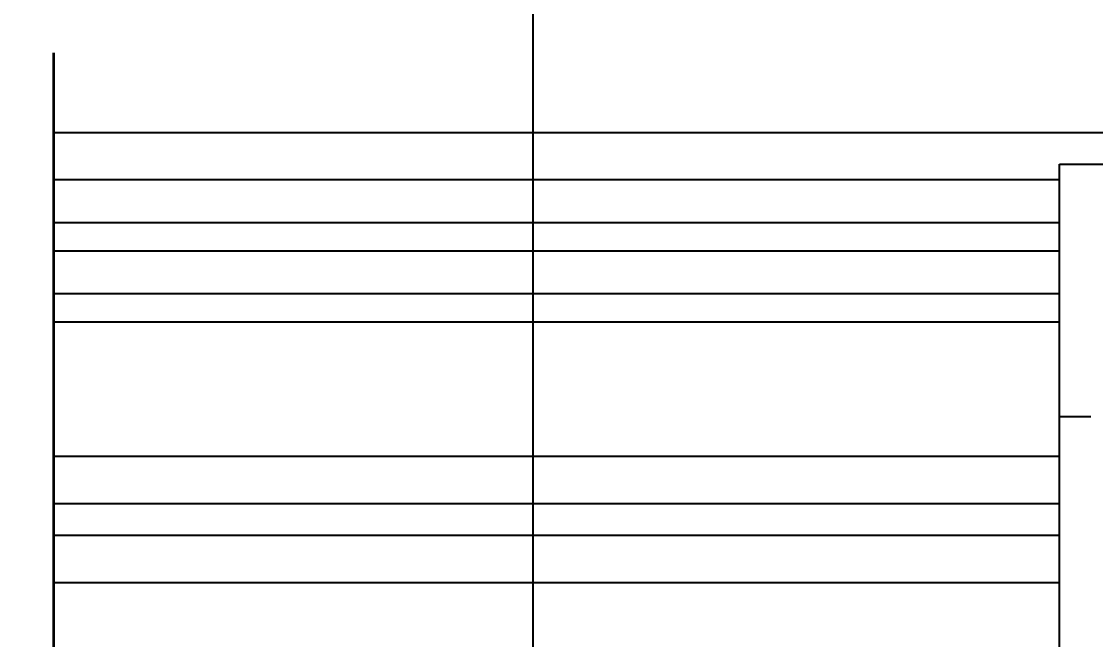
# Model space of a CAD drawing. Extents: x -75 to 127, y -92 to 53.
# Drawn here: x 3.025 to 7.28, y 45.949 to 48.395 of the extents above; entities that cross this region are included whole.
import ezdxf

# ---------------------------------------------------------------- set-up
doc = ezdxf.new("R2010")
doc.units = 0
doc.header["$MEASUREMENT"] = 0
doc.linetypes.add('HIDDEN', pattern=[0.375, 0.25, -0.125])
doc.layers.get('Defpoints').update_dxf_attribs({"linetype": 'CONTINUOUS'})
for name, color, linetype in [('CHMI+HANDLE_HTP6510', 7, 'CONTINUOUS'), ('DIM', 7, 'CONTINUOUS'), ('FRAME', 1, 'CONTINUOUS'), ('MISC', 7, 'CONTINUOUS')]:
    doc.layers.add(name, color=color, linetype=linetype)
doc.styles.get("Standard").update_dxf_attribs({"font": 'simplex.shx'})
doc.dimstyles.new('FULL SCALE', dxfattribs={"dimscale": 0.75, "dimtxt": 0.18, "dimasz": 0.18, "dimexe": 0.18, "dimexo": 0.125, "dimgap": 0.09, "dimtad": 0, "dimtih": 1, "dimtoh": 1, "dimdec": 4, "dimzin": 0, "dimdsep": 46, "dimlunit": 4, "dimtxsty": 'Standard', "dimcen": 0.09, "dimadec": 0, "dimazin": 0, "dimtfac": 1, "dimtdec": 4, "dimtofl": 0, "dimtmove": 0, "dimatfit": 3, "dimfxl": 0, "dimtolj": 1, "dimtzin": 0, "dimarcsym": 0})

# ---------------------------------------------------------------- blocks, each defined once
blk = doc.blocks.new('A$C36041405')
at = {"layer": 'CHMI+HANDLE_HTP6510', "linetype": 'HIDDEN'}
blk.add_line((1, 0), (1, 2), dxfattribs=at)
at = {"layer": 'CHMI+HANDLE_HTP6510'}
blk.add_lwpolyline([(0, 2), (0, 0), (2.5, 0), (2.5, 2)], close=True, dxfattribs=at)
blk = doc.blocks.new('*D106')
at = {"layer": 'Defpoints', "color": 0}
for p in [(5.0516, 49.0445), (12.2954, 46.9244), (5.0516, 45.3209)]:
    blk.add_point(p, dxfattribs=at)
at = {"layer": 'DIM', "color": 0, "lineweight": -2}
for p, q in [((5.0516, 45.4147), (5.0516, 49.1795)), ((12.2954, 47.0182), (12.2954, 49.1795)), ((5.1866, 49.0445), (8.4485, 49.0445)), ((12.1604, 49.0445), (8.8985, 49.0445))]:
    blk.add_line(p, q, dxfattribs=at)
at = {"layer": 'DIM', "color": 0}
for points in [[(5.1866, 49.067), (5.1866, 49.022), (5.0516, 49.0445)], [(12.1604, 49.067), (12.1604, 49.022), (12.2954, 49.0445)]]:
    blk.add_solid(points, dxfattribs=at)
at = {"layer": 'DIM', "color": 0, "insert": (8.6735, 49.0445), "char_height": 0.135, "attachment_point": 5}
blk.add_mtext('\\A1;7{\\H1.000000x;\\S1/4;}"', dxfattribs=at)

msp = doc.modelspace()

# ---------------------------------------------------------------- linework, layer by layer
at = {"layer": 'FRAME'}
for p, q in [((3.1532, 47.95567), (10.04538, 47.95567)), ((3.1532, 47.76949), (7.13628, 47.76949)), ((3.1532, 47.60024), (7.13628, 47.60024)), ((3.1532, 47.4877), (7.13628, 47.4877)), ((3.1532, 47.31845), (7.13628, 47.31845)), ((3.1532, 47.20591), (7.13628, 47.20591)), ((3.1532, 46.67541), (7.13628, 46.67541)), ((3.1532, 46.48741), (7.13628, 46.48741)), ((3.1532, 46.36241), (7.13628, 46.36241)), ((3.1532, 46.17441), (7.13628, 46.17441))]:
    msp.add_line(p, q, dxfattribs=at)
at = {"layer": 'MISC', "const_width": 0.01}
msp.add_lwpolyline([(3.15417, 40.66748), (3.15417, 44.37961), (3.27047, 44.37961), (3.0411, 44.54259), (3.1532, 44.54259), (3.1532, 48.2712)], dxfattribs=at)

# ---------------------------------------------------------------- block references
at = {"layer": 'CHMI+HANDLE_HTP6510', "xscale": -1, "rotation": 90}
msp.add_blockref('A$C36041405', (9.13628, 47.83091), dxfattribs=at)

# ---------------------------------------------------------------- dimensions: what is measured, and where the dimension line sits
at = {"layer": 'DIM'}
dim = msp.add_linear_dim(base=(5.05162, 49.0445), p1=(12.29538, 46.92441), p2=(5.05162, 45.32091), dimstyle='FULL SCALE', dxfattribs=at)
dim.commit()
dim.dimension.update_dxf_attribs({"geometry": '*D106', "text_midpoint": (8.6735, 49.0445)})

doc.saveas('drawing.dxf')
